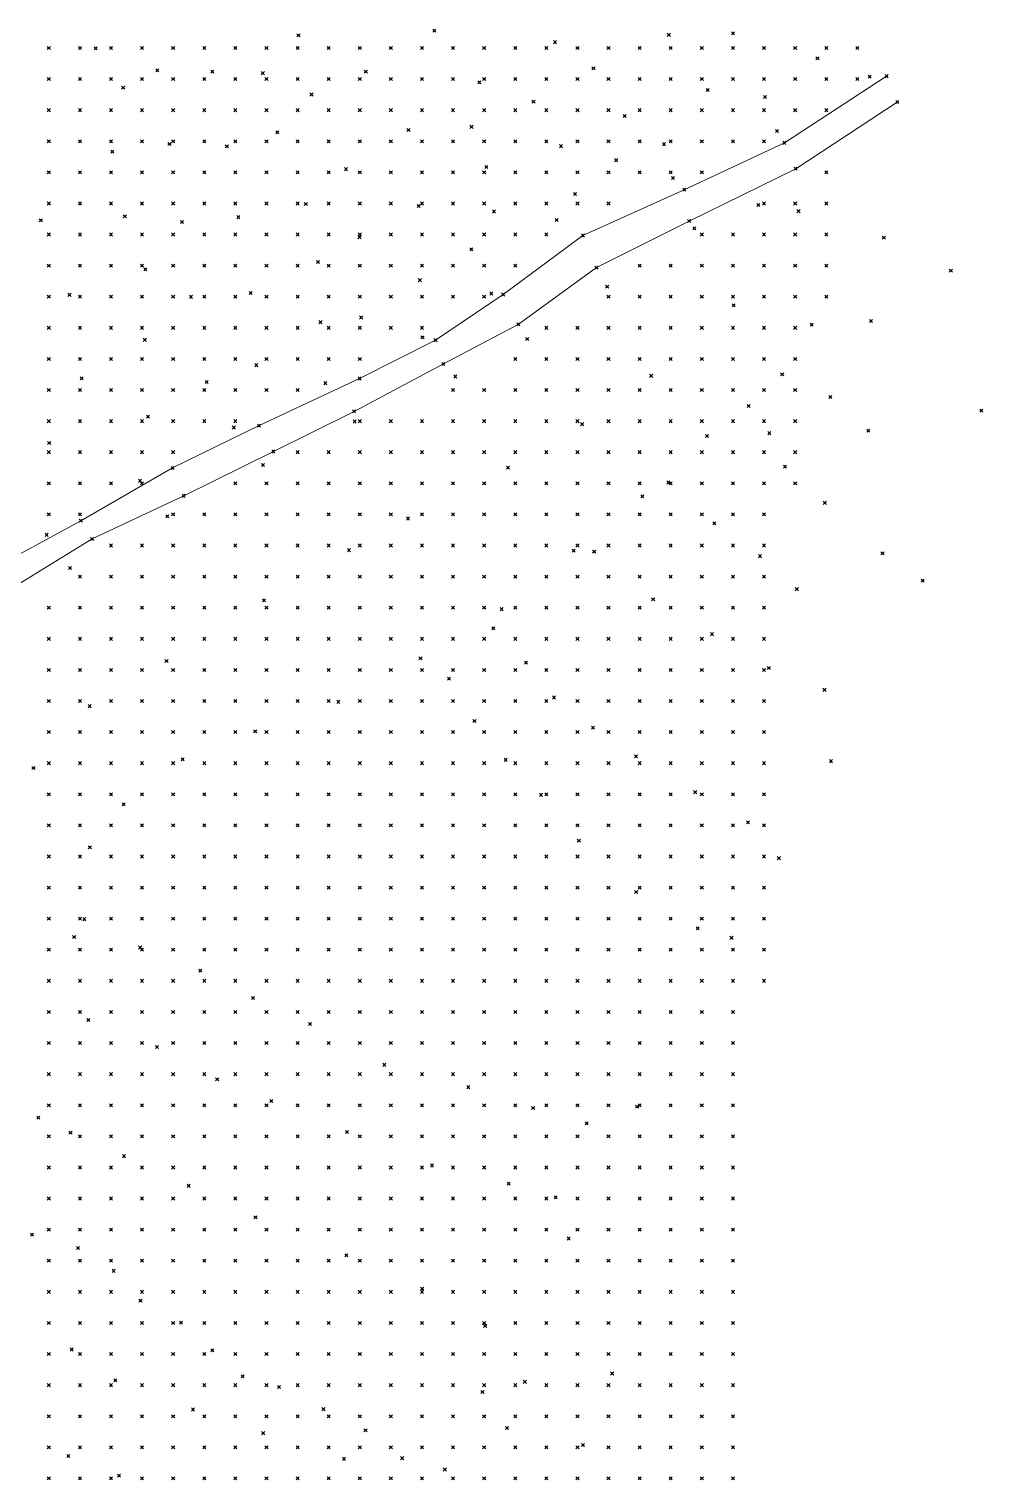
# Model space of a CAD drawing. Header units: metres. Extents: x 441556 to 446409, y 432338 to 461058.
# Drawn here: x 444405.6 to 444497.6, y 445447.4 to 445587.4 of the extents above; entities that cross this region are included whole.
import ezdxf

# ---------------------------------------------------------------- set-up
doc = ezdxf.new("R2010")
doc.units = ezdxf.units.M
doc.header["$MEASUREMENT"] = 0
doc.header["$PDMODE"] = 35
doc.header["$PDSIZE"] = 0.15
for name, color, linetype, lineweight in [('DTM-BRE-RevN_GRP_DRUM PIATRA', 2, 'Continuous', 0), ('DTM-NOK-RevN_LIDAR_co_lidar', 91, 'Continuous', 0), ('DTM-NOK-RevN_RTK', 32, 'Continuous', 0)]:
    doc.layers.add(name, color=color, linetype=linetype, lineweight=lineweight)

msp = doc.modelspace()

# ---------------------------------------------------------------- linework, layer by layer
at = {"layer": 'DTM-BRE-RevN_GRP_DRUM PIATRA'}
for p, q in [((444478.427, 445576.4, 372.792), (444488.277, 445582.836, 374.42)), ((444489.314, 445580.331, 374.326), (444479.512, 445573.907, 372.93)), ((444468.768, 445571.879, 371.321), (444478.427, 445576.4, 372.792)), ((444479.512, 445573.907, 372.93), (444469.234, 445568.856, 371.103)), ((444458.988, 445567.459, 368.987), (444468.768, 445571.879, 371.321)), ((444451.292, 445561.776, 367.427), (444458.988, 445567.459, 368.987)), ((444469.234, 445568.856, 371.103), (444460.294, 445564.369, 369.058)), ((444460.294, 445564.369, 369.058), (444452.756, 445558.895, 367.664)), ((444444.775, 445557.366, 366.212), (444451.292, 445561.776, 367.427)), ((444452.756, 445558.895, 367.664), (444445.534, 445555.071, 366.151)), ((444437.453, 445553.676, 365.038), (444444.775, 445557.366, 366.212)), ((444445.534, 445555.071, 366.151), (444436.919, 445550.497, 364.788)), ((444427.749, 445549.126, 363.509), (444437.453, 445553.676, 365.038)), ((444436.919, 445550.497, 364.788), (444429.132, 445546.633, 363.439)), ((444419.414, 445545.042, 362.186), (444427.749, 445549.126, 363.509)), ((444429.132, 445546.633, 363.439), (444420.487, 445542.357, 362.158)), ((444410.565, 445539.953, 360.817), (444419.414, 445545.042, 362.186)), ((444420.487, 445542.357, 362.158), (444411.657, 445538.201, 360.766)), ((444402.799, 445535.734, 359.483), (444410.565, 445539.953, 360.817)), ((444411.657, 445538.201, 360.766), (444403.718, 445533.322, 359.437))]:
    msp.add_line(p, q, dxfattribs=at)
at = {"layer": 'DTM-NOK-RevN_LIDAR_co_lidar'}
for p in [(444407.473, 445585.552, 361.309), (444410.473, 445585.552, 361.6), (444413.472, 445585.552, 362.268), (444416.471, 445585.552, 363.029), (444419.471, 445585.552, 363.09), (444422.47, 445585.552, 363.484), (444425.469, 445585.552, 363.902), (444428.469, 445585.552, 364.258), (444431.468, 445585.552, 364.711), (444434.467, 445585.552, 365.06), (444437.467, 445585.552, 365.633), (444440.466, 445585.552, 366.036), (444443.465, 445585.552, 366.342), (444446.465, 445585.552, 366.887), (444449.464, 445585.552, 367.701), (444452.463, 445585.552, 368.241), (444455.463, 445585.552, 368.651), (444458.462, 445585.552, 369.487), (444461.461, 445585.552, 370.348), (444464.461, 445585.552, 370.693), (444467.46, 445585.552, 370.968), (444470.459, 445585.552, 371.554), (444473.459, 445585.552, 372.156), (444476.458, 445585.552, 372.7), (444479.457, 445585.552, 373.082), (444482.457, 445585.552, 373.472), (444485.456, 445585.552, 373.76), (444407.473, 445582.553, 361.388), (444410.473, 445582.553, 361.799), (444413.472, 445582.553, 362.624), (444416.471, 445582.553, 363.274), (444419.471, 445582.553, 363.245), (444422.47, 445582.553, 363.654), (444425.469, 445582.553, 364.029), (444428.469, 445582.553, 364.531), (444431.468, 445582.553, 364.923), (444434.467, 445582.553, 365.248), (444437.467, 445582.553, 365.664), (444440.466, 445582.553, 366.233), (444443.465, 445582.553, 366.678), (444446.465, 445582.553, 367.231), (444449.464, 445582.553, 367.97), (444452.463, 445582.553, 368.443), (444455.463, 445582.553, 368.815), (444458.462, 445582.553, 369.499), (444461.461, 445582.553, 370.301), (444464.461, 445582.553, 370.828), (444467.46, 445582.553, 371.204), (444470.459, 445582.553, 371.656), (444473.459, 445582.553, 372.083), (444476.458, 445582.553, 372.549), (444479.457, 445582.553, 372.853), (444482.457, 445582.553, 373.216), (444485.456, 445582.553, 373.709), (444407.473, 445579.553, 361.616), (444410.473, 445579.553, 362.094), (444413.472, 445579.553, 362.671), (444416.471, 445579.553, 363.111), (444419.471, 445579.553, 363.369), (444422.47, 445579.553, 363.775), (444425.469, 445579.553, 364.229), (444428.469, 445579.553, 364.742), (444431.468, 445579.553, 365.119), (444434.467, 445579.553, 365.438), (444437.467, 445579.553, 365.893), (444440.466, 445579.553, 366.439), (444443.465, 445579.553, 366.938), (444446.465, 445579.553, 367.467), (444449.464, 445579.553, 368.151), (444452.463, 445579.553, 368.686), (444455.463, 445579.553, 369.08), (444458.462, 445579.553, 369.555), (444461.461, 445579.553, 370.111), (444464.461, 445579.553, 370.619), (444467.46, 445579.553, 371.02), (444470.459, 445579.553, 371.399), (444473.459, 445579.553, 371.868), (444476.458, 445579.553, 372.294), (444479.457, 445579.553, 372.701), (444482.457, 445579.553, 373.179), (444407.473, 445576.554, 361.86), (444410.473, 445576.554, 362.335), (444413.472, 445576.554, 362.756), (444416.471, 445576.554, 363.114), (444419.471, 445576.554, 363.486), (444422.47, 445576.554, 363.91), (444425.469, 445576.554, 364.346), (444428.469, 445576.554, 364.832), (444431.468, 445576.554, 365.214), (444434.467, 445576.554, 365.631), (444437.467, 445576.554, 366.16), (444440.466, 445576.554, 366.695), (444443.465, 445576.554, 367.324), (444446.465, 445576.554, 367.811), (444449.464, 445576.554, 368.291), (444452.463, 445576.554, 368.869), (444455.463, 445576.554, 369.291), (444458.462, 445576.554, 369.656), (444461.461, 445576.554, 370.054), (444464.461, 445576.554, 370.407), (444467.46, 445576.554, 370.772), (444470.459, 445576.554, 371.221), (444473.459, 445576.554, 371.779), (444476.458, 445576.554, 372.26), (444407.473, 445573.555, 361.976), (444410.473, 445573.555, 362.424), (444413.472, 445573.555, 362.804), (444416.471, 445573.555, 363.153), (444419.471, 445573.555, 363.578), (444422.47, 445573.555, 363.991), (444425.469, 445573.555, 364.472), (444428.469, 445573.555, 364.988), (444431.468, 445573.555, 365.362), (444434.467, 445573.555, 365.779), (444437.467, 445573.555, 366.324), (444440.466, 445573.555, 366.78), (444443.465, 445573.555, 367.294), (444446.465, 445573.555, 367.747), (444449.464, 445573.555, 368.225), (444452.463, 445573.555, 368.8), (444455.463, 445573.555, 368.974), (444458.462, 445573.555, 369.258), (444461.461, 445573.555, 369.844), (444464.461, 445573.555, 370.341), (444467.46, 445573.555, 370.814), (444470.459, 445573.555, 371.233), (444482.457, 445573.555, 373.002), (444407.473, 445570.555, 361.979), (444410.473, 445570.555, 362.428), (444413.472, 445570.555, 362.795), (444416.471, 445570.555, 363.154), (444419.471, 445570.555, 363.55), (444422.47, 445570.555, 363.999), (444425.469, 445570.555, 364.505), (444428.469, 445570.555, 364.996), (444431.468, 445570.555, 365.376), (444434.467, 445570.555, 365.751), (444437.467, 445570.555, 366.24), (444440.466, 445570.555, 366.73), (444443.465, 445570.555, 367.225), (444446.465, 445570.555, 367.618), (444449.464, 445570.555, 367.843), (444452.463, 445570.555, 368.116), (444455.463, 445570.555, 368.362), (444458.462, 445570.555, 368.884), (444461.461, 445570.555, 369.621), (444476.458, 445570.555, 372.292), (444479.457, 445570.555, 372.814), (444482.457, 445570.555, 373.124), (444407.473, 445567.556, 361.923), (444410.473, 445567.556, 362.347), (444413.472, 445567.556, 362.714), (444416.471, 445567.556, 363.075), (444419.471, 445567.556, 363.5), (444422.47, 445567.556, 363.924), (444425.469, 445567.556, 364.405), (444428.469, 445567.556, 364.901), (444431.468, 445567.556, 365.294), (444434.467, 445567.556, 365.623), (444437.467, 445567.556, 366.077), (444440.466, 445567.556, 366.574), (444443.465, 445567.556, 367.067), (444446.465, 445567.556, 367.405), (444449.464, 445567.556, 367.598), (444452.463, 445567.556, 367.879), (444455.463, 445567.556, 368.211), (444470.459, 445567.556, 371.145), (444473.459, 445567.556, 371.63), (444476.458, 445567.556, 372.285), (444479.457, 445567.556, 372.797), (444482.457, 445567.556, 373.296), (444407.473, 445564.557, 361.845), (444410.473, 445564.557, 362.259), (444413.472, 445564.557, 362.638), (444416.471, 445564.557, 362.983), (444419.471, 445564.557, 363.408), (444422.47, 445564.557, 363.838), (444425.469, 445564.557, 364.27), (444428.469, 445564.557, 364.774), (444431.468, 445564.557, 365.171), (444434.467, 445564.557, 365.555), (444437.467, 445564.557, 365.985), (444440.466, 445564.557, 366.451), (444443.465, 445564.557, 366.874), (444446.465, 445564.557, 367.235), (444449.464, 445564.557, 367.509), (444452.463, 445564.557, 367.792), (444464.461, 445564.557, 369.996), (444467.46, 445564.557, 370.552), (444470.459, 445564.557, 371.023), (444473.459, 445564.557, 371.52), (444476.458, 445564.557, 371.984), (444479.457, 445564.557, 372.398), (444482.457, 445564.557, 372.948), (444407.473, 445561.557, 361.723), (444410.473, 445561.557, 362.145), (444413.472, 445561.557, 362.539), (444416.471, 445561.557, 362.928), (444419.471, 445561.557, 363.34), (444422.47, 445561.557, 363.768), (444425.469, 445561.557, 364.209), (444428.469, 445561.557, 364.682), (444431.468, 445561.557, 365.113), (444434.467, 445561.557, 365.55), (444437.467, 445561.557, 365.92), (444440.466, 445561.557, 366.242), (444443.465, 445561.557, 366.628), (444446.465, 445561.557, 367.139), (444449.464, 445561.557, 367.276), (444461.461, 445561.557, 369.321), (444464.461, 445561.557, 369.816), (444467.46, 445561.557, 370.284), (444470.459, 445561.557, 370.777), (444473.459, 445561.557, 371.204), (444476.458, 445561.557, 371.523), (444479.457, 445561.557, 371.965), (444482.457, 445561.557, 372.535), (444407.473, 445558.558, 361.602), (444410.473, 445558.558, 362.009), (444413.472, 445558.558, 362.396), (444416.471, 445558.558, 362.812), (444419.471, 445558.558, 363.231), (444422.47, 445558.558, 363.683), (444425.469, 445558.558, 364.117), (444428.469, 445558.558, 364.563), (444431.468, 445558.558, 364.936), (444434.467, 445558.558, 365.367), (444437.467, 445558.558, 365.664), (444440.466, 445558.558, 365.901), (444443.465, 445558.558, 366.181), (444455.463, 445558.558, 368.193), (444458.462, 445558.558, 368.7), (444461.461, 445558.558, 369.069), (444464.461, 445558.558, 369.527), (444467.46, 445558.558, 370.093), (444470.459, 445558.558, 370.553), (444473.459, 445558.558, 370.842), (444476.458, 445558.558, 371.116), (444479.457, 445558.558, 371.561), (444407.473, 445555.559, 361.468), (444410.473, 445555.559, 361.839), (444413.472, 445555.559, 362.193), (444416.471, 445555.559, 362.625), (444419.471, 445555.559, 363.099), (444422.47, 445555.559, 363.615), (444425.469, 445555.559, 363.999), (444428.469, 445555.559, 364.367), (444431.468, 445555.559, 364.663), (444434.467, 445555.559, 365.028), (444437.467, 445555.559, 365.2), (444452.463, 445555.559, 367.625), (444455.463, 445555.559, 368.096), (444458.462, 445555.559, 368.393), (444461.461, 445555.559, 368.71), (444464.461, 445555.559, 369.268), (444467.46, 445555.559, 369.866), (444470.459, 445555.559, 370.23), (444473.459, 445555.559, 370.484), (444476.458, 445555.559, 370.779), (444479.457, 445555.559, 371.419), (444407.473, 445552.559, 361.295), (444410.473, 445552.559, 361.67), (444413.472, 445552.559, 361.993), (444416.471, 445552.559, 362.438), (444419.471, 445552.559, 362.944), (444422.47, 445552.559, 363.442), (444425.469, 445552.559, 363.842), (444428.469, 445552.559, 364.147), (444431.468, 445552.559, 364.282), (444446.465, 445552.559, 366.47), (444449.464, 445552.559, 367.033), (444452.463, 445552.559, 367.424), (444455.463, 445552.559, 367.686), (444458.462, 445552.559, 367.929), (444461.461, 445552.559, 368.381), (444464.461, 445552.559, 369.02), (444467.46, 445552.559, 369.537), (444470.459, 445552.559, 369.87), (444473.459, 445552.559, 370.187), (444476.458, 445552.559, 370.722), (444479.457, 445552.559, 371.905), (444407.473, 445549.56, 361.066), (444410.473, 445549.56, 361.453), (444413.472, 445549.56, 361.736), (444416.471, 445549.56, 362.098), (444419.471, 445549.56, 362.604), (444422.47, 445549.56, 363.087), (444425.469, 445549.56, 363.389), (444437.467, 445549.56, 364.742), (444440.466, 445549.56, 365.208), (444443.465, 445549.56, 365.81), (444446.465, 445549.56, 366.328), (444449.464, 445549.56, 366.707), (444452.463, 445549.56, 366.965), (444455.463, 445549.56, 367.162), (444458.462, 445549.56, 367.468), (444461.461, 445549.56, 368.043), (444464.461, 445549.56, 368.716), (444467.46, 445549.56, 369.189), (444470.459, 445549.56, 369.555), (444473.459, 445549.56, 370.151), (444476.458, 445549.56, 371.228), (444479.457, 445549.56, 372.766), (444407.473, 445546.561, 360.74), (444410.473, 445546.561, 361.074), (444413.472, 445546.561, 361.353), (444416.471, 445546.561, 361.738), (444419.471, 445546.561, 362.189), (444431.468, 445546.561, 363.862), (444434.467, 445546.561, 364.333), (444437.467, 445546.561, 364.72), (444440.466, 445546.561, 365.122), (444443.465, 445546.561, 365.593), (444446.465, 445546.561, 365.952), (444449.464, 445546.561, 366.245), (444452.463, 445546.561, 366.502), (444455.463, 445546.561, 366.772), (444458.462, 445546.561, 367.172), (444461.461, 445546.561, 367.736), (444464.461, 445546.561, 368.339), (444467.46, 445546.561, 368.872), (444470.459, 445546.561, 369.524), (444473.459, 445546.561, 370.633), (444476.458, 445546.561, 372.113), (444479.457, 445546.561, 373.624), (444407.473, 445543.561, 360.43), (444410.473, 445543.561, 360.768), (444413.472, 445543.561, 361.098), (444416.471, 445543.561, 361.537), (444425.469, 445543.561, 362.876), (444428.469, 445543.561, 363.43), (444431.468, 445543.561, 363.93), (444434.467, 445543.561, 364.238), (444437.467, 445543.561, 364.559), (444440.466, 445543.561, 364.938), (444443.465, 445543.561, 365.286), (444446.465, 445543.561, 365.566), (444449.464, 445543.561, 365.877), (444452.463, 445543.561, 366.236), (444455.463, 445543.561, 366.646), (444458.462, 445543.561, 367.128), (444461.461, 445543.561, 367.675), (444464.461, 445543.561, 368.266), (444467.46, 445543.561, 369.04), (444470.459, 445543.561, 370.196), (444473.459, 445543.561, 371.632), (444476.458, 445543.561, 373.098), (444479.457, 445543.561, 374.5), (444407.473, 445540.562, 360.257), (444410.473, 445540.562, 360.673), (444419.471, 445540.562, 361.994), (444422.47, 445540.562, 362.521), (444425.469, 445540.562, 362.995), (444428.469, 445540.562, 363.371), (444431.468, 445540.562, 363.687), (444434.467, 445540.562, 364.011), (444437.467, 445540.562, 364.345), (444440.466, 445540.562, 364.705), (444443.465, 445540.562, 365.022), (444446.465, 445540.562, 365.332), (444449.464, 445540.562, 365.728), (444452.463, 445540.562, 366.191), (444455.463, 445540.562, 366.678), (444458.462, 445540.562, 367.232), (444461.461, 445540.562, 367.886), (444464.461, 445540.562, 368.743), (444467.46, 445540.562, 369.941), (444470.459, 445540.562, 371.349), (444473.459, 445540.562, 372.718), (444476.458, 445540.562, 374.028), (444413.472, 445537.563, 361.098), (444416.471, 445537.563, 361.62), (444419.471, 445537.563, 362.081), (444422.47, 445537.563, 362.46), (444425.469, 445537.563, 362.792), (444428.469, 445537.563, 363.121), (444431.468, 445537.563, 363.434), (444434.467, 445537.563, 363.778), (444437.467, 445537.563, 364.144), (444440.466, 445537.563, 364.504), (444443.465, 445537.563, 364.857), (444446.465, 445537.563, 365.243), (444449.464, 445537.563, 365.701), (444452.463, 445537.563, 366.185), (444455.463, 445537.563, 366.695), (444458.462, 445537.563, 367.356), (444461.461, 445537.563, 368.286), (444464.461, 445537.563, 369.563), (444467.46, 445537.563, 371.029), (444470.459, 445537.563, 372.369), (444473.459, 445537.563, 373.609), (444476.458, 445537.563, 374.815), (444410.473, 445534.563, 360.73), (444413.472, 445534.563, 361.239), (444416.471, 445534.563, 361.588), (444419.471, 445534.563, 361.909), (444422.47, 445534.563, 362.253), (444425.469, 445534.563, 362.578), (444428.469, 445534.563, 362.921), (444431.468, 445534.563, 363.279), (444434.467, 445534.563, 363.63), (444437.467, 445534.563, 363.999), (444440.466, 445534.563, 364.371), (444443.465, 445534.563, 364.745), (444446.465, 445534.563, 365.164), (444449.464, 445534.563, 365.631), (444452.463, 445534.563, 366.14), (444455.463, 445534.563, 366.758), (444458.462, 445534.563, 367.653), (444461.461, 445534.563, 369.014), (444464.461, 445534.563, 370.575), (444467.46, 445534.563, 371.992), (444470.459, 445534.563, 373.311), (444473.459, 445534.563, 374.499), (444476.458, 445534.563, 375.678), (444407.473, 445531.564, 360.305), (444410.473, 445531.564, 360.604), (444413.472, 445531.564, 360.946), (444416.471, 445531.564, 361.296), (444419.471, 445531.564, 361.655), (444422.47, 445531.564, 362.043), (444425.469, 445531.564, 362.455), (444428.469, 445531.564, 362.799), (444431.468, 445531.564, 363.154), (444434.467, 445531.564, 363.504), (444437.467, 445531.564, 363.891), (444440.466, 445531.564, 364.26), (444443.465, 445531.564, 364.643), (444446.465, 445531.564, 365.061), (444449.464, 445531.564, 365.555), (444452.463, 445531.564, 366.167), (444455.463, 445531.564, 367.019), (444458.462, 445531.564, 368.25), (444461.461, 445531.564, 369.84), (444464.461, 445531.564, 371.428), (444467.46, 445531.564, 372.807), (444470.459, 445531.564, 374.125), (444473.459, 445531.564, 375.34), (444476.458, 445531.564, 376.551), (444407.473, 445528.564, 359.948), (444410.473, 445528.564, 360.253), (444413.472, 445528.564, 360.585), (444416.471, 445528.564, 360.974), (444419.471, 445528.564, 361.399), (444422.47, 445528.564, 361.83), (444425.469, 445528.564, 362.262), (444428.469, 445528.564, 362.596), (444431.468, 445528.564, 362.991), (444434.467, 445528.564, 363.374), (444437.467, 445528.564, 363.749), (444440.466, 445528.564, 364.136), (444443.465, 445528.564, 364.529), (444446.465, 445528.564, 364.989), (444449.464, 445528.564, 365.592), (444452.463, 445528.564, 366.447), (444455.463, 445528.564, 367.742), (444458.462, 445528.564, 369.246), (444461.461, 445528.564, 370.753), (444464.461, 445528.564, 372.187), (444467.46, 445528.564, 373.451), (444470.459, 445528.564, 374.711), (444473.459, 445528.564, 376.06), (444476.458, 445528.564, 377.346), (444407.473, 445525.565, 359.563), (444410.473, 445525.565, 359.821), (444413.472, 445525.565, 360.152), (444416.471, 445525.565, 360.58), (444419.471, 445525.565, 361.075), (444422.47, 445525.565, 361.617), (444425.469, 445525.565, 362.034), (444428.469, 445525.565, 362.4), (444431.468, 445525.565, 362.801), (444434.467, 445525.565, 363.216), (444437.467, 445525.565, 363.656), (444440.466, 445525.565, 364.075), (444443.465, 445525.565, 364.545), (444446.465, 445525.565, 365.198), (444449.464, 445525.565, 366.073), (444452.463, 445525.565, 367.371), (444455.463, 445525.565, 368.981), (444458.462, 445525.565, 370.519), (444461.461, 445525.565, 371.869), (444464.461, 445525.565, 373.091), (444467.46, 445525.565, 374.222), (444470.459, 445525.565, 375.423), (444473.459, 445525.565, 376.817), (444476.458, 445525.565, 378.228), (444407.473, 445522.566, 359.211), (444410.473, 445522.566, 359.444), (444413.472, 445522.566, 359.766), (444416.471, 445522.566, 360.191), (444419.471, 445522.566, 360.72), (444422.47, 445522.566, 361.361), (444425.469, 445522.566, 361.838), (444428.469, 445522.566, 362.22), (444431.468, 445522.566, 362.627), (444434.467, 445522.566, 363.092), (444437.467, 445522.566, 363.686), (444440.466, 445522.566, 364.398), (444443.465, 445522.566, 365.13), (444446.465, 445522.566, 365.956), (444449.464, 445522.566, 367.026), (444452.463, 445522.566, 368.427), (444455.463, 445522.566, 369.969), (444458.462, 445522.566, 371.572), (444461.461, 445522.566, 373.048), (444464.461, 445522.566, 374.246), (444467.46, 445522.566, 375.334), (444470.459, 445522.566, 376.418), (444473.459, 445522.566, 377.596), (444476.458, 445522.566, 378.983), (444407.473, 445519.566, 358.828), (444410.473, 445519.566, 359.073), (444413.472, 445519.566, 359.398), (444416.471, 445519.566, 359.78), (444419.471, 445519.566, 360.315), (444422.47, 445519.566, 360.967), (444425.469, 445519.566, 361.576), (444428.469, 445519.566, 362.062), (444431.468, 445519.566, 362.6), (444434.467, 445519.566, 363.477), (444437.467, 445519.566, 364.475), (444440.466, 445519.566, 365.413), (444443.465, 445519.566, 366.388), (444446.465, 445519.566, 367.263), (444449.464, 445519.566, 368.183), (444452.463, 445519.566, 369.38), (444455.463, 445519.566, 370.875), (444458.462, 445519.566, 372.474), (444461.461, 445519.566, 373.969), (444464.461, 445519.566, 375.233), (444467.46, 445519.566, 376.255), (444470.459, 445519.566, 377.237), (444473.459, 445519.566, 378.432), (444476.458, 445519.566, 379.694), (444407.473, 445516.567, 358.618), (444410.473, 445516.567, 358.747), (444413.472, 445516.567, 359.026), (444416.471, 445516.567, 359.432), (444419.471, 445516.567, 360.016), (444422.47, 445516.567, 360.666), (444425.469, 445516.567, 361.378), (444428.469, 445516.567, 361.932), (444431.468, 445516.567, 363.103), (444434.467, 445516.567, 364.403), (444437.467, 445516.567, 365.725), (444440.466, 445516.567, 366.656), (444443.465, 445516.567, 367.668), (444446.465, 445516.567, 368.744), (444449.464, 445516.567, 369.69), (444452.463, 445516.567, 370.655), (444455.463, 445516.567, 371.879), (444458.462, 445516.567, 373.197), (444461.461, 445516.567, 374.554), (444464.461, 445516.567, 375.907), (444467.46, 445516.567, 377.036), (444470.459, 445516.567, 378.004), (444473.459, 445516.567, 379.036), (444476.458, 445516.567, 380.187), (444407.473, 445513.568, 358.352), (444410.473, 445513.568, 358.488), (444413.472, 445513.568, 358.743), (444416.471, 445513.568, 359.276), (444419.471, 445513.568, 359.868), (444422.47, 445513.568, 360.594), (444425.469, 445513.568, 361.372), (444428.469, 445513.568, 362.323), (444431.468, 445513.568, 363.677), (444434.467, 445513.568, 365.357), (444437.467, 445513.568, 366.753), (444440.466, 445513.568, 367.863), (444443.465, 445513.568, 368.914), (444446.465, 445513.568, 369.955), (444449.464, 445513.568, 370.922), (444452.463, 445513.568, 371.892), (444455.463, 445513.568, 372.925), (444458.462, 445513.568, 374.007), (444461.461, 445513.568, 375.164), (444464.461, 445513.568, 376.355), (444467.46, 445513.568, 377.513), (444470.459, 445513.568, 378.661), (444473.459, 445513.568, 379.808), (444476.458, 445513.568, 380.933), (444407.473, 445510.568, 357.917), (444410.473, 445510.568, 358.163), (444413.472, 445510.568, 358.593), (444416.471, 445510.568, 359.13), (444419.471, 445510.568, 359.78), (444422.47, 445510.568, 360.667), (444425.469, 445510.568, 361.597), (444428.469, 445510.568, 362.851), (444431.468, 445510.568, 364.384), (444434.467, 445510.568, 366.198), (444437.467, 445510.568, 367.892), (444440.466, 445510.568, 369.143), (444443.465, 445510.568, 370.031), (444446.465, 445510.568, 370.994), (444449.464, 445510.568, 371.97), (444452.463, 445510.568, 372.923), (444455.463, 445510.568, 373.942), (444458.462, 445510.568, 375.012), (444461.461, 445510.568, 376.086), (444464.461, 445510.568, 377.168), (444467.46, 445510.568, 378.305), (444470.459, 445510.568, 379.447), (444473.459, 445510.568, 380.481), (444476.458, 445510.568, 381.567), (444407.473, 445507.569, 357.583), (444410.473, 445507.569, 357.845), (444413.472, 445507.569, 358.277), (444416.471, 445507.569, 359.04), (444419.471, 445507.569, 360.027), (444422.47, 445507.569, 361.049), (444425.469, 445507.569, 361.945), (444428.469, 445507.569, 363.47), (444431.468, 445507.569, 365.322), (444434.467, 445507.569, 367.156), (444437.467, 445507.569, 368.953), (444440.466, 445507.569, 370.165), (444443.465, 445507.569, 371.075), (444446.465, 445507.569, 371.979), (444449.464, 445507.569, 372.977), (444452.463, 445507.569, 373.949), (444455.463, 445507.569, 374.891), (444458.462, 445507.569, 375.917), (444461.461, 445507.569, 377.018), (444464.461, 445507.569, 378.073), (444467.46, 445507.569, 379.143), (444470.459, 445507.569, 380.233), (444473.459, 445507.569, 381.181), (444476.458, 445507.569, 382.434), (444407.473, 445504.57, 357.214), (444410.473, 445504.57, 357.583), (444413.472, 445504.57, 358.243), (444416.471, 445504.57, 359.364), (444419.471, 445504.57, 360.544), (444422.47, 445504.57, 361.59), (444425.469, 445504.57, 362.42), (444428.469, 445504.57, 364.371), (444431.468, 445504.57, 366.344), (444434.467, 445504.57, 368.151), (444437.467, 445504.57, 369.816), (444440.466, 445504.57, 370.953), (444443.465, 445504.57, 371.928), (444446.465, 445504.57, 372.951), (444449.464, 445504.57, 373.951), (444452.463, 445504.57, 374.84), (444455.463, 445504.57, 375.805), (444458.462, 445504.57, 376.754), (444461.461, 445504.57, 377.807), (444464.461, 445504.57, 378.996), (444467.46, 445504.57, 380.026), (444470.459, 445504.57, 380.95), (444473.459, 445504.57, 381.984), (444476.458, 445504.57, 383.384), (444407.473, 445501.57, 356.882), (444410.473, 445501.57, 357.455), (444413.472, 445501.57, 358.423), (444416.471, 445501.57, 359.914), (444419.471, 445501.57, 361.188), (444422.47, 445501.57, 362.135), (444425.469, 445501.57, 363.101), (444428.469, 445501.57, 365.112), (444431.468, 445501.57, 366.955), (444434.467, 445501.57, 368.902), (444437.467, 445501.57, 370.627), (444440.466, 445501.57, 371.735), (444443.465, 445501.57, 372.79), (444446.465, 445501.57, 373.794), (444449.464, 445501.57, 374.754), (444452.463, 445501.57, 375.708), (444455.463, 445501.57, 376.663), (444458.462, 445501.57, 377.681), (444461.461, 445501.57, 378.84), (444464.461, 445501.57, 380.02), (444467.46, 445501.57, 380.955), (444470.459, 445501.57, 381.713), (444473.459, 445501.57, 382.838), (444476.458, 445501.57, 384.417), (444407.473, 445498.571, 356.665), (444410.473, 445498.571, 357.564), (444413.472, 445498.571, 358.959), (444416.471, 445498.571, 360.655), (444419.471, 445498.571, 361.942), (444422.47, 445498.571, 362.78), (444425.469, 445498.571, 363.875), (444428.469, 445498.571, 365.913), (444431.468, 445498.571, 367.819), (444434.467, 445498.571, 369.728), (444437.467, 445498.571, 371.256), (444440.466, 445498.571, 372.455), (444443.465, 445498.571, 373.556), (444446.465, 445498.571, 374.608), (444449.464, 445498.571, 375.571), (444452.463, 445498.571, 376.565), (444455.463, 445498.571, 377.572), (444458.462, 445498.571, 378.605), (444461.461, 445498.571, 379.772), (444464.461, 445498.571, 380.874), (444467.46, 445498.571, 381.712), (444470.459, 445498.571, 382.604), (444473.459, 445498.571, 383.832), (444476.458, 445498.571, 385.178), (444407.473, 445495.572, 356.684), (444410.473, 445495.572, 358.114), (444413.472, 445495.572, 359.792), (444416.471, 445495.572, 361.431), (444419.471, 445495.572, 362.632), (444422.47, 445495.572, 363.489), (444425.469, 445495.572, 364.712), (444428.469, 445495.572, 366.666), (444431.468, 445495.572, 368.664), (444434.467, 445495.572, 370.553), (444437.467, 445495.572, 371.92), (444440.466, 445495.572, 373.189), (444443.465, 445495.572, 374.381), (444446.465, 445495.572, 375.45), (444449.464, 445495.572, 376.48), (444452.463, 445495.572, 377.406), (444455.463, 445495.572, 378.397), (444458.462, 445495.572, 379.517), (444461.461, 445495.572, 380.76), (444464.461, 445495.572, 381.802), (444467.46, 445495.572, 382.614), (444470.459, 445495.572, 383.723), (444473.459, 445495.572, 384.896), (444476.458, 445495.572, 386.007), (444407.473, 445492.572, 356.944), (444410.473, 445492.572, 358.774), (444413.472, 445492.572, 360.584), (444416.471, 445492.572, 362.206), (444419.471, 445492.572, 363.303), (444422.47, 445492.572, 364.161), (444425.469, 445492.572, 365.501), (444428.469, 445492.572, 367.355), (444431.468, 445492.572, 369.494), (444434.467, 445492.572, 371.356), (444437.467, 445492.572, 372.712), (444440.466, 445492.572, 373.999), (444443.465, 445492.572, 375.166), (444446.465, 445492.572, 376.235), (444449.464, 445492.572, 377.274), (444452.463, 445492.572, 378.276), (444455.463, 445492.572, 379.368), (444458.462, 445492.572, 380.582), (444461.461, 445492.572, 381.727), (444464.461, 445492.572, 382.651), (444467.46, 445492.572, 383.637), (444470.459, 445492.572, 384.866), (444473.459, 445492.572, 385.892), (444407.473, 445489.573, 357.584), (444410.473, 445489.573, 359.508), (444413.472, 445489.573, 361.339), (444416.471, 445489.573, 362.951), (444419.471, 445489.573, 363.976), (444422.47, 445489.573, 364.831), (444425.469, 445489.573, 366.192), (444428.469, 445489.573, 368.236), (444431.468, 445489.573, 370.362), (444434.467, 445489.573, 372.12), (444437.467, 445489.573, 373.468), (444440.466, 445489.573, 374.718), (444443.465, 445489.573, 375.898), (444446.465, 445489.573, 376.978), (444449.464, 445489.573, 378.01), (444452.463, 445489.573, 379.117), (444455.463, 445489.573, 380.372), (444458.462, 445489.573, 381.629), (444461.461, 445489.573, 382.622), (444464.461, 445489.573, 383.39), (444467.46, 445489.573, 384.458), (444470.459, 445489.573, 385.8), (444473.459, 445489.573, 386.718), (444407.473, 445486.574, 358.431), (444410.473, 445486.574, 360.352), (444413.472, 445486.574, 362.114), (444416.471, 445486.574, 363.581), (444419.471, 445486.574, 364.656), (444422.47, 445486.574, 365.701), (444425.469, 445486.574, 367.176), (444428.469, 445486.574, 369.335), (444431.468, 445486.574, 371.283), (444434.467, 445486.574, 372.897), (444437.467, 445486.574, 374.19), (444440.466, 445486.574, 375.338), (444443.465, 445486.574, 376.526), (444446.465, 445486.574, 377.637), (444449.464, 445486.574, 378.837), (444452.463, 445486.574, 380.018), (444455.463, 445486.574, 381.193), (444458.462, 445486.574, 382.38), (444461.461, 445486.574, 383.364), (444464.461, 445486.574, 384.284), (444467.46, 445486.574, 385.44), (444470.459, 445486.574, 386.552), (444473.459, 445486.574, 387.46), (444407.473, 445483.574, 359.256), (444410.473, 445483.574, 361.151), (444413.472, 445483.574, 362.865), (444416.471, 445483.574, 364.27), (444419.471, 445483.574, 365.363), (444422.47, 445483.574, 366.629), (444425.469, 445483.574, 368.327), (444428.469, 445483.574, 370.402), (444431.468, 445483.574, 372.261), (444434.467, 445483.574, 373.585), (444437.467, 445483.574, 374.848), (444440.466, 445483.574, 375.997), (444443.465, 445483.574, 377.093), (444446.465, 445483.574, 378.268), (444449.464, 445483.574, 379.586), (444452.463, 445483.574, 380.834), (444455.463, 445483.574, 382.006), (444458.462, 445483.574, 383.099), (444461.461, 445483.574, 384.048), (444464.461, 445483.574, 385.179), (444467.46, 445483.574, 386.394), (444470.459, 445483.574, 387.239), (444473.459, 445483.574, 388.232), (444407.473, 445480.575, 360.003), (444410.473, 445480.575, 361.867), (444413.472, 445480.575, 363.582), (444416.471, 445480.575, 364.986), (444419.471, 445480.575, 366.047), (444422.47, 445480.575, 367.399), (444425.469, 445480.575, 369.277), (444428.469, 445480.575, 371.275), (444431.468, 445480.575, 372.991), (444434.467, 445480.575, 374.155), (444437.467, 445480.575, 375.44), (444440.466, 445480.575, 376.658), (444443.465, 445480.575, 377.708), (444446.465, 445480.575, 378.923), (444449.464, 445480.575, 380.228), (444452.463, 445480.575, 381.509), (444455.463, 445480.575, 382.788), (444458.462, 445480.575, 383.851), (444461.461, 445480.575, 384.845), (444464.461, 445480.575, 386.02), (444467.46, 445480.575, 387.11), (444470.459, 445480.575, 388.052), (444473.459, 445480.575, 389.149), (444407.473, 445477.576, 360.684), (444410.473, 445477.576, 362.527), (444413.472, 445477.576, 364.223), (444416.471, 445477.576, 365.6), (444419.471, 445477.576, 366.66), (444422.47, 445477.576, 368.079), (444425.469, 445477.576, 370.04), (444428.469, 445477.576, 372.053), (444431.468, 445477.576, 373.512), (444434.467, 445477.576, 374.75), (444437.467, 445477.576, 376.04), (444440.466, 445477.576, 377.24), (444443.465, 445477.576, 378.383), (444446.465, 445477.576, 379.632), (444449.464, 445477.576, 380.946), (444452.463, 445477.576, 382.219), (444455.463, 445477.576, 383.42), (444458.462, 445477.576, 384.484), (444461.461, 445477.576, 385.661), (444464.461, 445477.576, 386.871), (444467.46, 445477.576, 387.892), (444470.459, 445477.576, 388.961), (444473.459, 445477.576, 389.918), (444407.473, 445474.576, 361.322), (444410.473, 445474.576, 363.102), (444413.472, 445474.576, 364.744), (444416.471, 445474.576, 366.156), (444419.471, 445474.576, 367.234), (444422.47, 445474.576, 368.735), (444425.469, 445474.576, 370.692), (444428.469, 445474.576, 372.728), (444431.468, 445474.576, 374.028), (444434.467, 445474.576, 375.326), (444437.467, 445474.576, 376.626), (444440.466, 445474.576, 377.778), (444443.465, 445474.576, 379.009), (444446.465, 445474.576, 380.332), (444449.464, 445474.576, 381.672), (444452.463, 445474.576, 382.951), (444455.463, 445474.576, 384.068), (444458.462, 445474.576, 385.196), (444461.461, 445474.576, 386.416), (444464.461, 445474.576, 387.554), (444467.46, 445474.576, 388.584), (444470.459, 445474.576, 389.553), (444473.459, 445474.576, 390.44), (444407.473, 445471.577, 361.869), (444410.473, 445471.577, 363.571), (444413.472, 445471.577, 365.167), (444416.471, 445471.577, 366.614), (444419.471, 445471.577, 367.778), (444422.47, 445471.577, 369.297), (444425.469, 445471.577, 371.312), (444428.469, 445471.577, 373.127), (444431.468, 445471.577, 374.367), (444434.467, 445471.577, 375.756), (444437.467, 445471.577, 377.114), (444440.466, 445471.577, 378.257), (444443.465, 445471.577, 379.499), (444446.465, 445471.577, 380.872), (444449.464, 445471.577, 382.238), (444452.463, 445471.577, 383.589), (444455.463, 445471.577, 384.754), (444458.462, 445471.577, 385.969), (444461.461, 445471.577, 387.122), (444464.461, 445471.577, 388.037), (444467.46, 445471.577, 388.981), (444470.459, 445471.577, 390.047), (444473.459, 445471.577, 391.279), (444407.473, 445468.578, 362.277), (444410.473, 445468.578, 363.848), (444413.472, 445468.578, 365.458), (444416.471, 445468.578, 367.045), (444419.471, 445468.578, 368.279), (444422.47, 445468.578, 369.794), (444425.469, 445468.578, 371.866), (444428.469, 445468.578, 373.422), (444431.468, 445468.578, 374.805), (444434.467, 445468.578, 376.117), (444437.467, 445468.578, 377.454), (444440.466, 445468.578, 378.668), (444443.465, 445468.578, 379.959), (444446.465, 445468.578, 381.379), (444449.464, 445468.578, 382.725), (444452.463, 445468.578, 384.142), (444455.463, 445468.578, 385.38), (444458.462, 445468.578, 386.512), (444461.461, 445468.578, 387.561), (444464.461, 445468.578, 388.477), (444467.46, 445468.578, 389.645), (444470.459, 445468.578, 391.045), (444473.459, 445468.578, 392.074), (444407.473, 445465.578, 362.669), (444410.473, 445465.578, 364.076), (444413.472, 445465.578, 365.672), (444416.471, 445465.578, 367.406), (444419.471, 445465.578, 368.74), (444422.47, 445465.578, 370.336), (444425.469, 445465.578, 372.167), (444428.469, 445465.578, 373.803), (444431.468, 445465.578, 375.226), (444434.467, 445465.578, 376.445), (444437.467, 445465.578, 377.752), (444440.466, 445465.578, 379.08), (444443.465, 445465.578, 380.423), (444446.465, 445465.578, 381.81), (444449.464, 445465.578, 383.288), (444452.463, 445465.578, 384.747), (444455.463, 445465.578, 385.9), (444458.462, 445465.578, 386.855), (444461.461, 445465.578, 387.886), (444464.461, 445465.578, 389.263), (444467.46, 445465.578, 390.703), (444470.459, 445465.578, 391.573), (444473.459, 445465.578, 392.22), (444407.473, 445462.579, 363.123), (444410.473, 445462.579, 364.392), (444413.472, 445462.579, 365.963), (444416.471, 445462.579, 367.786), (444419.471, 445462.579, 369.158), (444422.47, 445462.579, 370.702), (444425.469, 445462.579, 372.555), (444428.469, 445462.579, 374.23), (444431.468, 445462.579, 375.701), (444434.467, 445462.579, 376.885), (444437.467, 445462.579, 378.11), (444440.466, 445462.579, 379.47), (444443.465, 445462.579, 380.856), (444446.465, 445462.579, 382.237), (444449.464, 445462.579, 383.773), (444452.463, 445462.579, 385.215), (444455.463, 445462.579, 386.251), (444458.462, 445462.579, 386.994), (444461.461, 445462.579, 388.289), (444464.461, 445462.579, 389.958), (444467.46, 445462.579, 390.969), (444470.459, 445462.579, 391.592), (444473.459, 445462.579, 392.337), (444407.473, 445459.58, 363.332), (444410.473, 445459.58, 364.682), (444413.472, 445459.58, 366.311), (444416.471, 445459.58, 368.192), (444419.471, 445459.58, 369.629), (444422.47, 445459.58, 371.153), (444425.469, 445459.58, 372.871), (444428.469, 445459.58, 374.59), (444431.468, 445459.58, 376.12), (444434.467, 445459.58, 377.428), (444437.467, 445459.58, 378.631), (444440.466, 445459.58, 379.933), (444443.465, 445459.58, 381.303), (444446.465, 445459.58, 382.779), (444449.464, 445459.58, 384.211), (444452.463, 445459.58, 385.416), (444455.463, 445459.58, 386.217), (444458.462, 445459.58, 387.055), (444461.461, 445459.58, 388.69), (444464.461, 445459.58, 390.314), (444467.46, 445459.58, 391.028), (444470.459, 445459.58, 391.7), (444473.459, 445459.58, 392.545), (444407.473, 445456.58, 363.183), (444410.473, 445456.58, 364.797), (444413.472, 445456.58, 366.689), (444416.471, 445456.58, 368.631), (444419.471, 445456.58, 370.011), (444422.47, 445456.58, 371.506), (444425.469, 445456.58, 373.377), (444428.469, 445456.58, 374.974), (444431.468, 445456.58, 376.374), (444434.467, 445456.58, 377.585), (444437.467, 445456.58, 378.958), (444440.466, 445456.58, 380.232), (444443.465, 445456.58, 381.647), (444446.465, 445456.58, 383.105), (444449.464, 445456.58, 384.511), (444452.463, 445456.58, 385.481), (444455.463, 445456.58, 386.245), (444458.462, 445456.58, 387.507), (444461.461, 445456.58, 389.344), (444464.461, 445456.58, 390.661), (444467.46, 445456.58, 391.187), (444470.459, 445456.58, 391.896), (444473.459, 445456.58, 392.628), (444407.473, 445453.581, 363.357), (444410.473, 445453.581, 364.977), (444413.472, 445453.581, 366.98), (444416.471, 445453.581, 368.863), (444419.471, 445453.581, 370.262), (444422.47, 445453.581, 371.719), (444425.469, 445453.581, 373.471), (444428.469, 445453.581, 375.242), (444431.468, 445453.581, 376.534), (444434.467, 445453.581, 377.779), (444437.467, 445453.581, 379.111), (444440.466, 445453.581, 380.429), (444443.465, 445453.581, 381.885), (444446.465, 445453.581, 383.464), (444449.464, 445453.581, 384.643), (444452.463, 445453.581, 385.536), (444455.463, 445453.581, 386.624), (444458.462, 445453.581, 388.008), (444461.461, 445453.581, 389.599), (444464.461, 445453.581, 390.731), (444467.46, 445453.581, 391.244), (444470.459, 445453.581, 391.944), (444473.459, 445453.581, 392.62), (444407.473, 445450.582, 363.863), (444410.473, 445450.582, 365.664), (444413.472, 445450.582, 367.51), (444416.471, 445450.582, 369.115), (444419.471, 445450.582, 370.372), (444422.47, 445450.582, 371.936), (444425.469, 445450.582, 373.683), (444428.469, 445450.582, 375.328), (444431.468, 445450.582, 376.715), (444434.467, 445450.582, 378.066), (444437.467, 445450.582, 379.461), (444440.466, 445450.582, 380.772), (444443.465, 445450.582, 382.37), (444446.465, 445450.582, 383.805), (444449.464, 445450.582, 384.72), (444452.463, 445450.582, 385.562), (444455.463, 445450.582, 386.942), (444458.462, 445450.582, 388.711), (444461.461, 445450.582, 390.058), (444464.461, 445450.582, 390.693), (444467.46, 445450.582, 391.175), (444470.459, 445450.582, 391.863), (444473.459, 445450.582, 392.543), (444407.473, 445447.582, 364.308), (444410.473, 445447.582, 365.91), (444413.472, 445447.582, 367.894), (444416.471, 445447.582, 369.739), (444419.471, 445447.582, 370.697), (444422.47, 445447.582, 372.087), (444425.469, 445447.582, 373.786), (444428.469, 445447.582, 375.524), (444431.468, 445447.582, 377.121), (444434.467, 445447.582, 378.382), (444437.467, 445447.582, 379.81), (444440.466, 445447.582, 381.306), (444443.465, 445447.582, 382.709), (444446.465, 445447.582, 383.784), (444449.464, 445447.582, 384.718), (444452.463, 445447.582, 386.059), (444455.463, 445447.582, 387.573), (444458.462, 445447.582, 389.191), (444461.461, 445447.582, 390.318), (444464.461, 445447.582, 390.713), (444467.46, 445447.582, 391.155), (444470.459, 445447.582, 391.805), (444473.459, 445447.582, 392.441)]:
    msp.add_point(p, dxfattribs=at)
at = {"layer": 'DTM-NOK-RevN_RTK'}
for p in [(444444.661, 445587.229, 366.289), (444473.468, 445586.962, 372.319), (444411.997, 445585.52, 361.812), (444431.558, 445586.77, 364.776), (444456.303, 445586.114, 368.847), (444467.28, 445586.813, 370.907), (444481.612, 445584.556, 373.441), (444417.938, 445583.399, 363.271), (444423.246, 445583.257, 363.751), (444428.118, 445583.117, 364.562), (444438.054, 445583.265, 365.803), (444460.011, 445583.578, 369.796), (444486.651, 445582.777, 374.257), (444488.277, 445582.836, 374.42), (444414.642, 445581.714, 363.1), (444449.003, 445582.235, 367.999), (444471.018, 445581.502, 371.852), (444432.811, 445581.066, 365.29), (444454.227, 445580.365, 369.052), (444476.556, 445580.814, 372.711), (444489.314, 445580.331, 374.326), (444463.01, 445578.994, 370.381), (444429.52, 445577.414, 365.074), (444442.164, 445577.647, 367.108), (444448.242, 445577.94, 368.081), (444477.719, 445577.547, 372.92), (444419.112, 445576.291, 363.527), (444424.638, 445576.057, 364.329), (444456.885, 445576.08, 369.581), (444466.808, 445576.275, 370.835), (444478.427, 445576.4, 372.792), (444413.59, 445575.545, 362.852), (444462.199, 445574.731, 370.286), (444436.138, 445573.857, 366.141), (444449.678, 445574.068, 368.418), (444467.668, 445573.018, 371.186), (444479.512, 445573.907, 372.93), (444468.768, 445571.879, 371.321), (444432.263, 445570.493, 365.496), (444443.14, 445570.311, 367.084), (444458.229, 445571.473, 368.865), (444475.899, 445570.403, 372.506), (444406.699, 445568.937, 361.877), (444414.804, 445569.304, 362.949), (444420.319, 445568.761, 363.715), (444425.747, 445569.227, 364.569), (444450.405, 445569.774, 367.888), (444456.449, 445568.952, 368.411), (444469.234, 445568.856, 371.103), (444479.785, 445569.813, 373.089), (444458.988, 445567.459, 368.987), (444469.732, 445568.164, 371.33), (444437.438, 445567.3, 366.031), (444448.217, 445566.122, 367.448), (444488.013, 445567.244, 374.678), (444433.447, 445564.906, 365.467), (444416.791, 445564.197, 363.067), (444443.261, 445563.157, 366.748), (444460.294, 445564.369, 369.058), (444494.478, 445564.082, 378.214), (444409.469, 445561.746, 362.038), (444426.946, 445561.909, 364.524), (444450.162, 445561.873, 367.336), (444451.292, 445561.776, 367.427), (444461.33, 445562.533, 369.697), (444421.197, 445561.551, 363.566), (444473.521, 445560.718, 371.35), (444433.673, 445559.1, 365.427), (444437.6, 445559.56, 365.971), (444486.778, 445559.207, 374.376), (444443.511, 445557.649, 366.271), (444452.756, 445558.895, 367.664), (444481.057, 445558.873, 371.933), (444416.737, 445557.399, 362.889), (444444.775, 445557.366, 366.212), (444453.614, 445557.489, 367.985), (444427.489, 445554.956, 364.228), (444445.534, 445555.071, 366.151), (444410.636, 445553.683, 361.764), (444422.706, 445553.328, 363.647), (444437.453, 445553.676, 365.038), (444446.693, 445553.86, 366.569), (444465.574, 445553.929, 369.66), (444478.21, 445554.073, 370.923), (444434.148, 445553.217, 364.847), (444474.971, 445551.028, 370.253), (444482.856, 445551.886, 373.914), (444497.427, 445550.568, 382.872), (444417.045, 445549.984, 362.279), (444427.749, 445549.126, 363.509), (444436.919, 445550.497, 364.788), (444436.983, 445549.527, 364.761), (444458.916, 445549.263, 367.552), (444425.321, 445548.945, 363.489), (444470.964, 445548.133, 369.572), (444476.966, 445548.395, 372.032), (444486.509, 445548.635, 376.464), (444407.51, 445547.449, 360.742), (444429.132, 445546.633, 363.439), (444419.414, 445545.042, 362.186), (444428.13, 445545.327, 363.327), (444451.755, 445545.07, 366.396), (444478.491, 445545.166, 373.766), (444416.261, 445543.801, 361.745), (444467.219, 445543.639, 368.764), (444420.487, 445542.357, 362.158), (444464.724, 445542.301, 368.462), (444482.322, 445541.679, 376.512), (444410.565, 445539.953, 360.817), (444418.909, 445540.385, 361.991), (444442.119, 445540.167, 364.92), (444471.669, 445539.706, 372.13), (444407.257, 445538.595, 360.416), (444411.657, 445538.201, 360.766), (444436.429, 445537.118, 364.099), (444458.092, 445537.056, 367.279), (444460.079, 445536.972, 367.638), (444476.075, 445536.532, 375.086), (444487.886, 445536.802, 380.09), (444409.526, 445535.386, 360.678), (444491.757, 445534.167, 383.074), (444465.764, 445532.364, 371.741), (444479.622, 445533.356, 377.392), (444428.228, 445532.282, 362.884), (444451.162, 445531.425, 365.856), (444450.351, 445529.582, 365.663), (444471.437, 445529.014, 374.934), (444418.825, 445526.434, 361.078), (444443.322, 445526.69, 364.474), (444453.509, 445526.268, 367.432), (444476.925, 445525.758, 378.496), (444446.067, 445524.71, 365.239), (444456.191, 445522.908, 370.061), (444482.29, 445523.648, 380.864), (444411.418, 445522.069, 359.538), (444435.391, 445522.49, 363.235), (444448.534, 445520.641, 367.575), (444459.952, 445519.984, 372.96), (444427.376, 445519.631, 361.973), (444420.385, 445516.93, 360.294), (444464.112, 445517.223, 375.606), (444405.991, 445516.11, 358.661), (444451.528, 445516.892, 370.225), (444482.921, 445516.766, 383.182), (444454.941, 445513.511, 372.864), (444469.82, 445513.775, 378.423), (444414.701, 445512.607, 358.955), (444474.909, 445510.858, 381.168), (444458.595, 445509.098, 375.665), (444411.426, 445508.442, 358.166), (444477.887, 445507.408, 383.364), (444464.121, 445504.134, 379.301), (444410.889, 445501.525, 357.552), (444470.067, 445500.636, 382.187), (444409.918, 445499.794, 357.372), (444416.283, 445498.788, 360.634), (444473.324, 445499.725, 383.879), (444422.08, 445496.566, 363.236), (444427.175, 445493.93, 366.527), (444411.274, 445491.802, 359.728), (444432.672, 445491.415, 370.589), (444417.897, 445489.202, 363.735), (444439.835, 445487.469, 375.156), (444423.714, 445486.071, 366.604), (444447.941, 445485.316, 378.518), (444428.926, 445483.979, 370.652), (444464.221, 445483.444, 385.807), (444406.451, 445482.369, 358.918), (444454.195, 445483.303, 381.791), (444409.567, 445480.941, 361.386), (444436.227, 445480.986, 374.957), (444459.354, 445481.829, 384.06), (444414.731, 445478.665, 364.806), (444444.434, 445477.765, 378.773), (444420.953, 445475.798, 367.713), (444451.821, 445476.011, 382.433), (444456.355, 445474.692, 384.46), (444427.408, 445472.769, 372.872), (444405.852, 445471.095, 361.3), (444410.295, 445469.804, 363.88), (444457.624, 445470.722, 386.167), (444436.179, 445469.094, 376.882), (444413.717, 445467.607, 365.808), (444443.487, 445465.885, 380.46), (444416.311, 445464.727, 367.758), (444420.221, 445462.615, 369.837), (444449.559, 445462.289, 383.82), (444409.675, 445460.012, 364.317), (444423.251, 445459.937, 371.872), (444413.892, 445457.047, 367.114), (444426.163, 445457.428, 374.005), (444453.388, 445456.897, 385.782), (444461.815, 445457.699, 389.422), (444429.674, 445456.399, 375.867), (444449.302, 445455.917, 384.68), (444421.389, 445454.231, 371.175), (444433.963, 445454.264, 377.702), (444428.145, 445451.945, 375.323), (444438.017, 445452.222, 379.772), (444451.675, 445452.447, 385.274), (444459.004, 445450.801, 389.119), (444409.36, 445449.74, 365.374), (444435.951, 445449.47, 378.981), (444441.554, 445449.531, 381.706), (444445.67, 445448.439, 383.696), (444414.249, 445447.858, 368.575)]:
    msp.add_point(p, dxfattribs=at)

doc.saveas('drawing.dxf')
